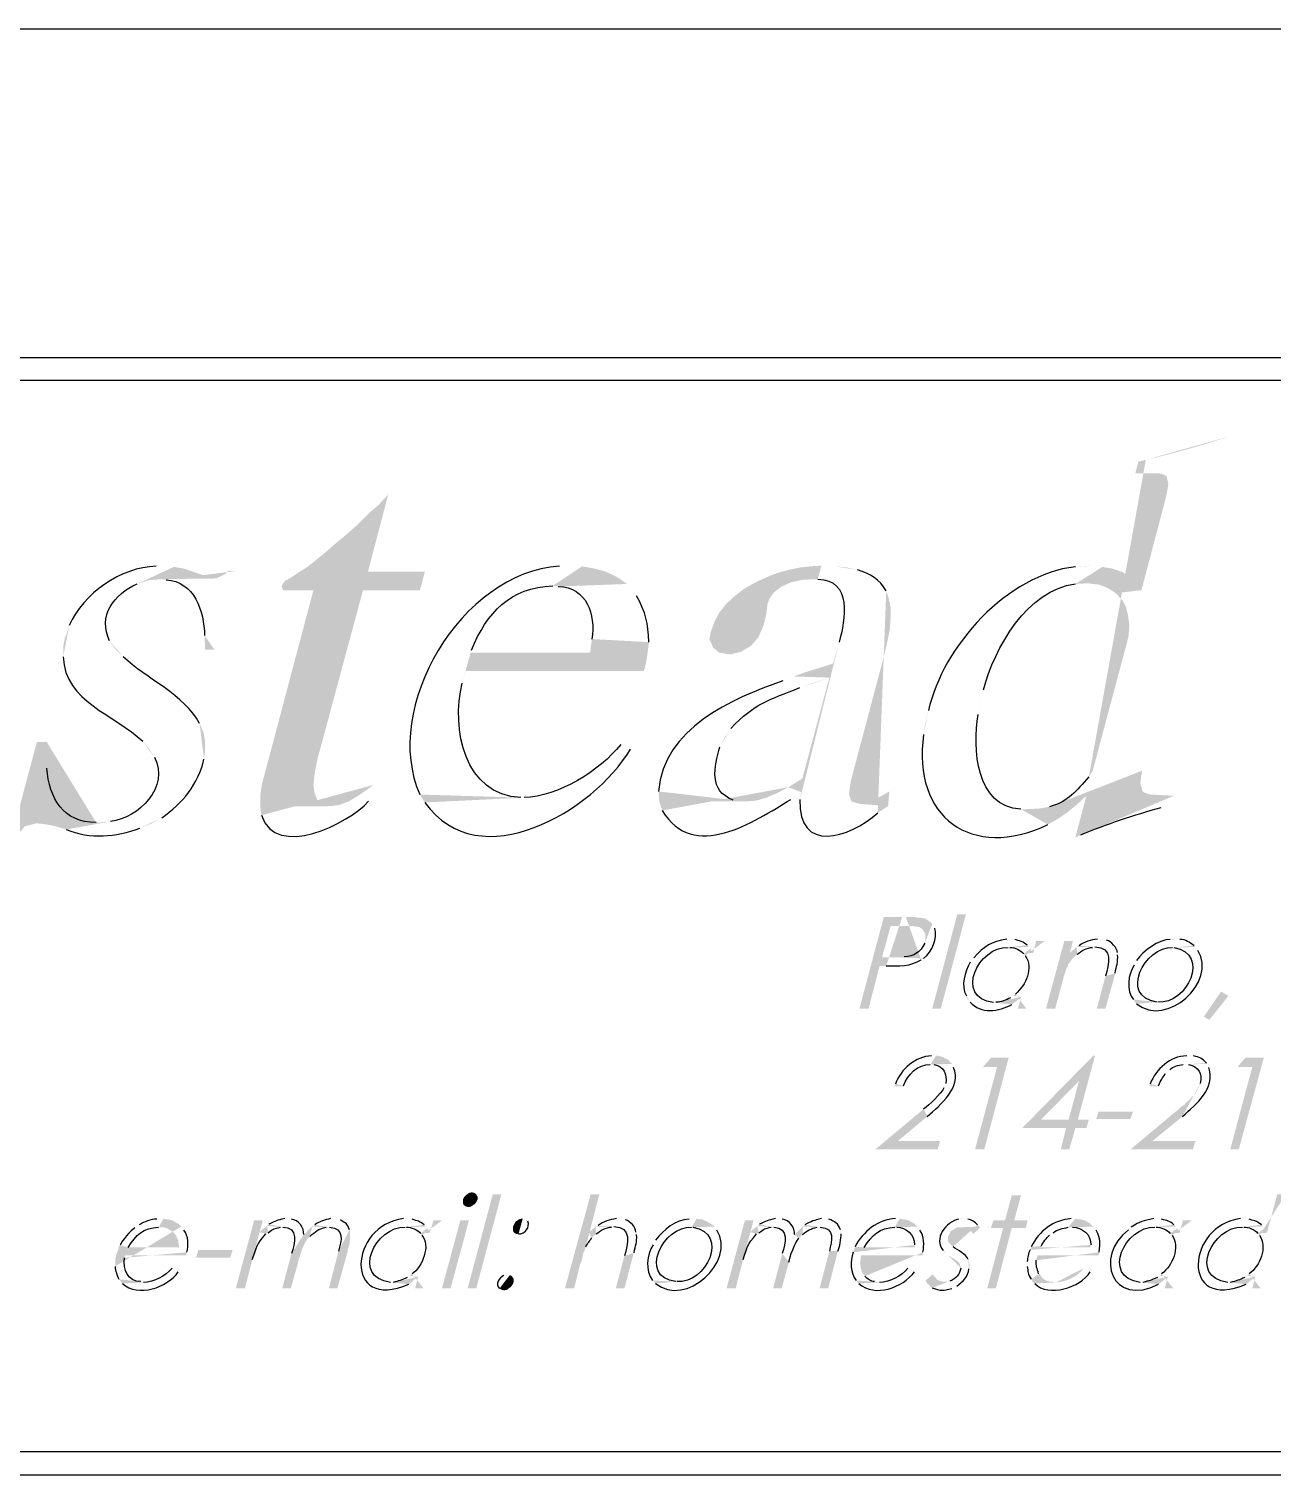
# Model space of a CAD drawing. Header units: inches. Extents: x -167 to 6071, y -6287 to -2731.
# Drawn here: x 1027.3 to 1135.6, y -6287.3 to -6161.3 of the extents above; entities that cross this region are included whole.
import ezdxf

# ---------------------------------------------------------------- set-up
doc = ezdxf.new("R2010")
doc.units = ezdxf.units.IN
doc.header["$LTSCALE"] = 96
doc.header["$MEASUREMENT"] = 0
doc.layers.add('PDF_Geometry', color=7, linetype='Continuous', true_color=0x4a4a4a)
doc.layers.add('PDF_Solid Fills', color=7, linetype='Continuous')

msp = doc.modelspace()

# ---------------------------------------------------------------- hatches: boundary and pattern name
at = {"layer": 'PDF_Solid Fills', "transparency": 33554559}
h = msp.add_hatch(color=256, dxfattribs=at)
h.paths.add_polyline_path([(1132.06, -6196.74), (1131.85, -6196.79)], flags=0)
h.paths.add_polyline_path([(1124.6, -6198.82, 0.022835), (1131.85, -6196.79)], flags=0)
h.paths.add_polyline_path([(1124.6, -6198.82), (1123.96, -6198.98), (1123.69, -6199.99), (1125.72, -6199.99), (1126.14, -6200.1), (1126.41, -6200.26), (1126.57, -6200.95), (1126.36, -6202.07), (1124.22, -6210.18), (1121.98, -6210.44), (1122.57, -6211.08), (1122.84, -6211.56), (1123.05, -6212.36), (1123.16, -6213.22), (1123.1, -6214.18), (1122.84, -6215.19), (1119.96, -6225.96), (1119.64, -6226.44)], flags=0)
h.paths.add_polyline_path([(1116.22, -6229.06), (1115.21, -6229.22), (1114.09, -6229.27), (1117.77, -6229.54), (1118.62, -6228.84), (1119.42, -6228.1), (1127.05, -6228.1), (1125.98, -6228.04), (1125.02, -6227.99), (1124.49, -6227.83), (1124.33, -6227.72), (1124.12, -6227.03), (1124.28, -6225.91)], flags=0)
for points in [[(1058.57, -6201.86), (1057.72, -6202.76), (1056.97, -6203.4), (1055.96, -6204.42), (1054.94, -6205.32), (1053.98, -6206.12), (1053.13, -6206.87), (1052.28, -6207.56), (1051.53, -6208.15), (1050.78, -6208.63), (1050.14, -6209.06), (1049.56, -6209.38), (1049.29, -6209.8), (1049.4, -6210.18), (1052.06, -6210.18), (1047.8, -6226.23), (1047.58, -6227.03), (1047.42, -6228.1), (1047.42, -6229.06), (1053.56, -6229), (1053.5, -6229), (1052.86, -6228.84), (1052.44, -6228.52), (1052.17, -6227.94), (1052.06, -6227.14), (1052.17, -6226.07), (1052.44, -6224.79), (1056.38, -6210.18), (1061.34, -6210.18), (1061.77, -6208.58), (1056.81, -6208.58)], [(1091.53, -6209.06), (1090.62, -6209.48), (1089.66, -6210.02), (1088.81, -6210.66), (1088.06, -6211.35), (1087.42, -6212.15), (1087, -6212.95), (1086.68, -6213.86), (1086.57, -6214.44), (1086.89, -6215.19), (1087.42, -6215.62), (1088.38, -6215.78), (1089.29, -6215.56), (1090.2, -6215.03), (1090.84, -6214.28), (1091.26, -6213.32), (1091.32, -6213.16), (1091.53, -6212.26), (1091.64, -6211.35), (1091.8, -6210.92), (1092.22, -6210.34), (1092.86, -6209.86), (1093.72, -6209.48), (1094.73, -6209.27), (1096.01, -6209.22)], [(1123.74, -6209.48), (1119.37, -6209.59), (1119.64, -6209.59), (1120.54, -6209.7), (1121.34, -6210.02), (1121.98, -6210.44), (1124.22, -6210.18), (1124.17, -6210.12)], [(1102.25, -6227.72), (1101.29, -6228.26), (1100.33, -6228.63), (1099.58, -6228.79), (1102.14, -6229)], [(1118.25, -6240.74), (1117.5, -6240.74), (1115.9, -6246.66), (1116.7, -6246.66), (1117.29, -6244.47), (1117.29, -6244.42), (1117.4, -6244.1), (1117.45, -6243.83), (1117.56, -6243.56), (1117.61, -6243.35), (1117.66, -6243.19), (1117.77, -6243.03), (1117.82, -6242.87), (1117.82, -6242.82), (1117.98, -6242.6), (1118.09, -6242.44), (1118.25, -6242.23), (1118.46, -6242.07), (1118.62, -6241.91), (1117.98, -6241.8)], [(1112.65, -6250.92), (1111.1, -6250.92), (1110.41, -6251.72), (1111.64, -6251.72), (1109.72, -6258.92), (1110.52, -6258.92)], [(1120.17, -6250.76), (1120.01, -6250.76), (1113.82, -6257.06), (1117.66, -6257.06), (1117.18, -6258.92), (1117.93, -6258.92), (1118.46, -6257.06), (1119.42, -6257.06), (1119.64, -6256.31), (1115.48, -6256.31), (1118.78, -6252.95)], [(1120.17, -6250.76), (1118.78, -6252.95), (1117.88, -6256.31), (1115.48, -6256.31), (1118.68, -6256.31)], [(1134.89, -6250.92), (1133.29, -6250.92), (1132.6, -6251.72), (1133.88, -6251.72), (1131.96, -6258.92), (1132.7, -6258.92)], [(1065.88, -6262.66), (1065.82, -6262.66), (1065.61, -6262.71), (1065.4, -6262.87), (1065.34, -6262.92), (1065.18, -6263.08), (1065.08, -6263.3), (1065.08, -6263.56), (1065.13, -6263.72), (1065.18, -6263.78), (1065.34, -6263.88), (1065.56, -6263.94), (1065.61, -6263.94), (1065.82, -6263.88), (1066.04, -6263.72), (1066.09, -6263.72), (1066.25, -6263.51), (1066.36, -6263.3), (1066.36, -6263.03), (1066.25, -6262.87), (1066.25, -6262.82), (1066.09, -6262.71)], [(1113.72, -6262.92), (1112.92, -6262.92), (1112.33, -6265.11), (1111.32, -6265.11), (1111.1, -6265.75), (1112.17, -6265.75), (1110.78, -6271.03), (1111.53, -6271.03), (1112.92, -6265.75), (1114.14, -6265.75), (1114.3, -6265.11), (1113.13, -6265.11)], [(1110.09, -6265.64), (1108.49, -6265.7), (1108.76, -6265.7), (1108.92, -6265.75), (1109.4, -6266.07), (1109.56, -6266.28), (1110.14, -6265.75)], [(1106.04, -6269.8), (1105.4, -6270.34), (1105.45, -6270.44), (1105.56, -6270.6), (1107.1, -6270.44), (1106.94, -6270.44), (1106.78, -6270.39), (1106.57, -6270.34), (1106.41, -6270.28), (1106.3, -6270.12), (1106.14, -6269.96)]]:
    msp.add_hatch(color=256, dxfattribs=at).paths.add_polyline_path(points)
h = msp.add_hatch(color=256, dxfattribs=at)
h.paths.add_polyline_path([(1038.94, -6208.04), (1038.36, -6208.1)], flags=0)
h.paths.add_polyline_path([(1030.78, -6213.27), (1030.46, -6214.23), (1030.41, -6214.23), (1030.25, -6215.14), (1030.25, -6215.99)], flags=0)
h.paths.add_polyline_path([(1037.18, -6223.35), (1037.77, -6224.04), (1038.2, -6224.74)], flags=0)
h.paths.add_polyline_path([(1034.36, -6230.34), (1033.29, -6230.44), (1027.9, -6230.5), (1028.49, -6230.55), (1029.4, -6230.71), (1030.52, -6231.03)], flags=0)
h.paths.add_polyline_path([(1036.92, -6230.92), (1037.88, -6230.55), (1038.84, -6230.02)], flags=0)
h.paths.add_polyline_path([(1042.52, -6224.9), (1042.62, -6224.1), (1042.62, -6223.35), (1042.46, -6222.55), (1042.14, -6221.8)], flags=0)
h.paths.add_polyline_path([(1035.48, -6215.99), (1034.78, -6215.3), (1034.3, -6214.6)], flags=0)
h.paths.add_polyline_path([(1036.7, -6209.64), (1037.66, -6209.32), (1038.73, -6209.22), (1043.58, -6209.16), (1043.53, -6209.16), (1042.84, -6209), (1041.72, -6208.63), (1040.81, -6208.31), (1039.9, -6208.15)], flags=0)
h = msp.add_hatch(color=256, dxfattribs=at)
h.paths.add_polyline_path([(1074.41, -6208.04), (1073.5, -6208.1)], flags=0)
h.paths.add_polyline_path([(1061.34, -6227.99), (1061.72, -6228.63), (1070.41, -6228.26), (1070.14, -6228.26)], flags=0)
h.paths.add_polyline_path([(1065.02, -6218.28), (1065.29, -6217.22), (1080.86, -6217.22), (1081.02, -6216.63), (1081.18, -6215.67), (1065.72, -6215.62), (1065.82, -6215.4)], flags=0)
h.paths.add_polyline_path([(1072.92, -6209.8), (1079.37, -6209.64), (1078.73, -6209.16), (1078.04, -6208.79), (1077.24, -6208.47), (1076.38, -6208.26), (1075.48, -6208.1)], flags=0)
h = msp.add_hatch(color=256, dxfattribs=at)
h.paths.add_polyline_path([(1096.33, -6208.04), (1095.42, -6208.1), (1094.46, -6208.2), (1093.45, -6208.42), (1092.49, -6208.68), (1091.53, -6209.06), (1096.01, -6209.22)], flags=0)
h.paths.add_polyline_path([(1097.88, -6214.71), (1097.34, -6216.58), (1097.02, -6216.68), (1096.01, -6217), (1094.94, -6217.32), (1093.93, -6217.7), (1097.02, -6217.8), (1094.68, -6226.55), (1094.57, -6226.66), (1093.45, -6227.35), (1094.57, -6227.78), (1094.46, -6228.42)], flags=0)
h.paths.add_polyline_path([(1101.24, -6229.59), (1102.14, -6229), (1099.58, -6228.79), (1098.94, -6228.58), (1098.73, -6227.94), (1098.89, -6226.82), (1101.82, -6215.78), (1102.09, -6214.6), (1102.3, -6213.54), (1102.36, -6212.58), (1102.36, -6211.67), (1102.2, -6210.92), (1101.98, -6210.23)], flags=0)
h.paths.add_polyline_path([(1099.48, -6208.42), (1098.52, -6208.2), (1097.5, -6208.1)], flags=0)
h = msp.add_hatch(color=256, dxfattribs=at)
h.paths.add_polyline_path([(1119.74, -6208.04), (1119.42, -6208.1), (1118.46, -6208.15)], flags=0)
h.paths.add_polyline_path([(1105.66, -6220.68), (1105.4, -6221.75), (1105.24, -6222.76)], flags=0)
h.paths.add_polyline_path([(1116.06, -6230.6), (1116.92, -6230.12), (1117.77, -6229.54), (1114.09, -6229.27), (1113.72, -6229.27)], flags=0)
h.paths.add_polyline_path([(1109.98, -6221), (1110.2, -6219.99), (1110.46, -6218.87)], flags=0)
h.paths.add_polyline_path([(1118.46, -6209.64), (1119.37, -6209.59), (1123.74, -6209.48), (1123.21, -6209), (1122.52, -6208.58), (1121.72, -6208.31), (1120.81, -6208.15)], flags=0)
h = msp.add_hatch(color=256, dxfattribs=at)
h.paths.add_polyline_path([(1045.24, -6208.52), (1044.6, -6208.52), (1044.44, -6208.74), (1043.58, -6209.16), (1038.73, -6209.22), (1039.21, -6209.27)], flags=0)
h.paths.add_polyline_path([(1042.57, -6214.12), (1042.62, -6215.35), (1043.42, -6215.35)], flags=0)
h = msp.add_hatch(color=256, dxfattribs=at)
h.paths.add_polyline_path([(1079.37, -6209.64), (1072.92, -6209.8), (1073.4, -6209.86)], flags=0)
h.paths.add_polyline_path([(1076.33, -6214.44), (1076.17, -6215.62), (1065.72, -6215.62), (1081.18, -6215.67), (1081.29, -6214.71)], flags=0)
h.paths.add_polyline_path([(1080.22, -6210.66), (1079.9, -6210.23)], flags=0)
h = msp.add_hatch(color=256, dxfattribs=at)
h.paths.add_polyline_path([(1093.93, -6217.7), (1092.97, -6218.07)], flags=0)
h.paths.add_polyline_path([(1082.14, -6227.72), (1082.2, -6228.58), (1089.88, -6228.58), (1089.5, -6228.58), (1088.65, -6228.47)], flags=0)
h.paths.add_polyline_path([(1087.48, -6223.83), (1087.9, -6223.03), (1088.44, -6222.23)], flags=0)
h.paths.add_polyline_path([(1094.46, -6218.66), (1095.69, -6218.28), (1097.02, -6217.8)], flags=0)
h = msp.add_hatch(color=256, dxfattribs=at)
h.paths.add_polyline_path([(1079.48, -6222.82), (1078.84, -6223.62)], flags=0)
h.paths.add_polyline_path([(1070.41, -6228.26), (1061.72, -6228.63), (1061.77, -6228.68)], flags=0)
h.paths.add_polyline_path([(1079.69, -6224.04), (1080.17, -6223.14)], flags=0)
h = msp.add_hatch(color=256, dxfattribs=at)
h.paths.add_polyline_path([(1028.81, -6223.4), (1027.96, -6223.4), (1025.88, -6231.19), (1026.57, -6231.19), (1026.89, -6230.76), (1027.9, -6230.5), (1033.29, -6230.44), (1033.13, -6230.44)], flags=0)
h.paths.add_polyline_path([(1028.81, -6225.7), (1028.81, -6224.63)], flags=0)
h = msp.add_hatch(color=256, dxfattribs=at)
h.paths.add_polyline_path([(1057.34, -6227.14), (1057.18, -6227.24), (1056.12, -6227.99), (1055.16, -6228.58), (1054.3, -6228.9), (1053.56, -6229), (1047.42, -6229.06), (1047.53, -6229.8)], flags=0)
h.paths.add_polyline_path([(1056.86, -6228.58), (1057.88, -6227.67)], flags=0)
h = msp.add_hatch(color=256, dxfattribs=at)
h.paths.add_polyline_path([(1093.45, -6227.35), (1092.44, -6227.88), (1091.53, -6228.26), (1090.62, -6228.52), (1089.88, -6228.58), (1082.2, -6228.58), (1082.46, -6229.38)], flags=0)
h.paths.add_polyline_path([(1093.66, -6228.42), (1094.57, -6227.78)], flags=0)
h = msp.add_hatch(color=256, dxfattribs=at)
h.paths.add_polyline_path([(1127.05, -6228.1), (1119.42, -6228.1), (1118.46, -6231.72), (1118.94, -6231.51)], flags=0)
h.paths.add_polyline_path([(1125.93, -6229.11), (1126.84, -6228.84)], flags=0)
h = msp.add_hatch(color=256, dxfattribs=at)
h.paths.add_polyline_path([(1103.37, -6238.66), (1101.77, -6238.66), (1099.64, -6246.66), (1100.44, -6246.66), (1101.4, -6242.92), (1101.98, -6242.92)], flags=0)
h.paths.add_polyline_path([(1105.02, -6242.39), (1105.24, -6242.28), (1103, -6242.18), (1101.61, -6242.18), (1102.36, -6239.46), (1103.74, -6239.46), (1105.98, -6239.3), (1105.88, -6239.14), (1105.72, -6239.03), (1105.4, -6238.82), (1105.18, -6238.76), (1105.02, -6238.76), (1104.86, -6238.71), (1104.65, -6238.71), (1104.44, -6238.66), (1103.69, -6238.66)], flags=0)
h = msp.add_hatch(color=256, dxfattribs=at)
h.paths.add_polyline_path([(1105.98, -6239.3), (1103.74, -6239.46), (1104.38, -6239.46), (1104.6, -6239.51), (1104.76, -6239.51), (1104.92, -6239.56), (1104.97, -6239.62), (1105.13, -6239.72), (1105.34, -6240.04), (1105.4, -6240.15), (1105.4, -6240.58), (1105.34, -6240.79), (1105.34, -6240.95)], flags=0)
h.paths.add_polyline_path([(1103.53, -6242.12), (1103.26, -6242.18), (1103, -6242.18), (1105.24, -6242.28)], flags=0)
h.paths.add_polyline_path([(1106.2, -6239.62), (1106.09, -6239.46)], flags=0)
h = msp.add_hatch(color=256, dxfattribs=at)
h.paths.add_polyline_path([(1112.76, -6240.58), (1112.49, -6240.58)], flags=0)
h.paths.add_polyline_path([(1109.61, -6242.23), (1109.45, -6242.44), (1109.29, -6242.6)], flags=0)
h.paths.add_polyline_path([(1108.97, -6245.54), (1109.02, -6245.75), (1109.13, -6245.91), (1109.18, -6245.91), (1109.29, -6246.07)], flags=0)
h.paths.add_polyline_path([(1112.92, -6246.28), (1113.13, -6246.12), (1111.32, -6246.12)], flags=0)
h.paths.add_polyline_path([(1112.6, -6241.32), (1114.41, -6241.27), (1114.25, -6241.11)], flags=0)
h.paths.add_polyline_path([(1113.18, -6240.63), (1112.97, -6240.58)], flags=0)
h = msp.add_hatch(color=256, dxfattribs=at)
h.paths.add_polyline_path([(1115.8, -6240.74), (1115.05, -6240.74), (1114.78, -6241.8), (1113.98, -6241.86), (1114.09, -6242.02)], flags=0)
h.paths.add_polyline_path([(1113.24, -6245.38), (1113.02, -6245.54), (1113.72, -6245.64), (1113.45, -6246.66), (1114.2, -6246.66)], flags=0)
h = msp.add_hatch(color=256, dxfattribs=at)
h.paths.add_polyline_path([(1120.54, -6240.58), (1120.38, -6240.58)], flags=0)
h.paths.add_polyline_path([(1118.78, -6241.16), (1118.57, -6241.27), (1120.17, -6241.27)], flags=0)
h.paths.add_polyline_path([(1121.08, -6243.83), (1120.33, -6246.66), (1121.08, -6246.66), (1121.93, -6243.62), (1121.93, -6243.56)], flags=0)
h.paths.add_polyline_path([(1122.14, -6241.96), (1122.14, -6241.75)], flags=0)
h.paths.add_polyline_path([(1121.18, -6240.68), (1120.76, -6240.58)], flags=0)
h = msp.add_hatch(color=256, dxfattribs=at)
h.paths.add_polyline_path([(1127.16, -6240.58), (1126.94, -6240.58), (1126.73, -6240.63)], flags=0)
h.paths.add_polyline_path([(1123.8, -6242.44), (1123.58, -6242.87)], flags=0)
h.paths.add_polyline_path([(1123.53, -6245.86), (1123.58, -6245.96), (1123.69, -6246.12), (1125.66, -6246.07), (1125.56, -6246.07)], flags=0)
h.paths.add_polyline_path([(1126.94, -6241.32), (1128.92, -6241.27), (1128.81, -6241.16)], flags=0)
h.paths.add_polyline_path([(1127.58, -6240.63), (1127.37, -6240.58)], flags=0)
h = msp.add_hatch(color=256, dxfattribs=at)
h.paths.add_polyline_path([(1114.41, -6241.27), (1112.6, -6241.32), (1112.76, -6241.32)], flags=0)
h.paths.add_polyline_path([(1113.98, -6241.86), (1114.78, -6241.8), (1114.73, -6241.75), (1114.62, -6241.59), (1114.52, -6241.43)], flags=0)
h = msp.add_hatch(color=256, dxfattribs=at)
h.paths.add_polyline_path([(1118.57, -6241.27), (1118.41, -6241.43), (1118.2, -6241.59), (1117.98, -6241.8), (1118.62, -6241.91)], flags=0)
h.paths.add_polyline_path([(1119.96, -6241.32), (1120.17, -6241.27)], flags=0)
h = msp.add_hatch(color=256, dxfattribs=at)
h.paths.add_polyline_path([(1128.92, -6241.27), (1126.94, -6241.32), (1127.05, -6241.32)], flags=0)
h.paths.add_polyline_path([(1125.66, -6246.07), (1123.69, -6246.12), (1123.8, -6246.23)], flags=0)
h.paths.add_polyline_path([(1129.13, -6241.59), (1129.08, -6241.43)], flags=0)
h = msp.add_hatch(color=256, dxfattribs=at)
h.paths.add_polyline_path([(1113.02, -6245.54), (1112.81, -6245.7)], flags=0)
h.paths.add_polyline_path([(1111.53, -6246.07), (1111.32, -6246.12), (1113.13, -6246.12), (1113.56, -6245.8), (1113.72, -6245.64)], flags=0)
h = msp.add_hatch(color=256, dxfattribs=at)
h.paths.add_polyline_path([(1106.09, -6250.76), (1105.93, -6250.76)], flags=0)
h.paths.add_polyline_path([(1102.78, -6253.22), (1102.68, -6253.43), (1103.48, -6253.43), (1103.48, -6253.38)], flags=0)
h.paths.add_polyline_path([(1105.82, -6251.51), (1107.69, -6251.46), (1107.69, -6251.4), (1107.53, -6251.3), (1107.42, -6251.14), (1107.26, -6251.03), (1107.1, -6250.98), (1106.94, -6250.87), (1106.52, -6250.76), (1106.3, -6250.76)], flags=0)
h = msp.add_hatch(color=256, dxfattribs=at)
h.paths.add_polyline_path([(1128.33, -6250.76), (1128.17, -6250.76)], flags=0)
h.paths.add_polyline_path([(1124.97, -6253.22), (1124.92, -6253.43), (1125.66, -6253.43), (1125.72, -6253.38)], flags=0)
h.paths.add_polyline_path([(1126.3, -6252.31), (1126.46, -6252.15), (1126.68, -6251.99)], flags=0)
h.paths.add_polyline_path([(1127.85, -6251.51), (1128.06, -6251.51), (1129.93, -6251.46), (1129.88, -6251.4)], flags=0)
h.paths.add_polyline_path([(1128.76, -6250.76), (1128.54, -6250.76)], flags=0)
h = msp.add_hatch(color=256, dxfattribs=at)
h.paths.add_polyline_path([(1107.69, -6251.46), (1105.82, -6251.51), (1106.14, -6251.51)], flags=0)
h.paths.add_polyline_path([(1107.16, -6253.16), (1107.1, -6253.32), (1107, -6253.54)], flags=0)
h.paths.add_polyline_path([(1105.24, -6255.4), (1104.97, -6255.62), (1101.02, -6258.92), (1106.46, -6258.92), (1106.68, -6258.18), (1103, -6258.18), (1105.56, -6256.04)], flags=0)
h.paths.add_polyline_path([(1107.85, -6251.78), (1107.8, -6251.62)], flags=0)
h = msp.add_hatch(color=256, dxfattribs=at)
h.paths.add_polyline_path([(1129.93, -6251.46), (1128.06, -6251.51), (1128.33, -6251.51)], flags=0)
h.paths.add_polyline_path([(1129.34, -6253.16), (1129.29, -6253.32), (1129.18, -6253.54), (1129.08, -6253.75), (1128.97, -6253.96), (1128.81, -6254.18), (1128.76, -6254.23), (1128.6, -6254.34), (1128.49, -6254.5), (1128.33, -6254.66), (1128.12, -6254.82), (1127.96, -6255.03), (1127.69, -6255.19), (1127.48, -6255.4), (1127.21, -6255.62), (1123.26, -6258.92), (1128.7, -6258.92), (1128.92, -6258.18), (1125.18, -6258.18), (1127.8, -6256.04)], flags=0)
h.paths.add_polyline_path([(1130.09, -6251.78), (1129.98, -6251.62)], flags=0)
h = msp.add_hatch(color=256, dxfattribs=at)
h.paths.add_polyline_path([(1076.97, -6262.82), (1076.22, -6262.82), (1073.98, -6271.03), (1074.78, -6271.03), (1075.32, -6268.84), (1075.37, -6268.79), (1075.48, -6268.47), (1075.53, -6268.2), (1075.58, -6267.94), (1075.69, -6267.72), (1075.74, -6267.56), (1075.8, -6267.4)], flags=0)
h.paths.add_polyline_path([(1076.33, -6266.6), (1076.49, -6266.44), (1076.7, -6266.28), (1076.06, -6266.18)], flags=0)
h = msp.add_hatch(color=256, dxfattribs=at)
h.paths.add_polyline_path([(1136.81, -6262.82), (1136.06, -6262.82), (1135.16, -6266.18), (1134.36, -6266.23), (1134.52, -6266.39)], flags=0)
h.paths.add_polyline_path([(1133.61, -6269.75), (1133.4, -6269.91), (1134.14, -6270.02), (1133.88, -6271.03), (1134.62, -6271.03)], flags=0)
h = msp.add_hatch(color=256, dxfattribs=at)
h.paths.add_polyline_path([(1040.54, -6265.64), (1038.57, -6265.7), (1038.94, -6265.7), (1039.16, -6265.75), (1039.32, -6265.8), (1039.53, -6265.91), (1039.58, -6265.96), (1039.9, -6266.18), (1040.12, -6266.5), (1040.17, -6266.66), (1040.28, -6266.82), (1040.28, -6267.03), (1040.33, -6267.24), (1040.33, -6267.46), (1035.9, -6267.46), (1035.05, -6267.67), (1034.94, -6267.88), (1034.89, -6268.1), (1034.84, -6268.26), (1034.78, -6268.47), (1034.78, -6269.11)], flags=0)
h.paths.add_polyline_path([(1035.1, -6270.23), (1035.21, -6270.34), (1035.32, -6270.5), (1037.24, -6270.5), (1037.02, -6270.44)], flags=0)
h.paths.add_polyline_path([(1035.58, -6268.36), (1035.64, -6268.15), (1040.97, -6268.15), (1041.02, -6267.88)], flags=0)
h.paths.add_polyline_path([(1040.76, -6265.96), (1040.65, -6265.8)], flags=0)
h = msp.add_hatch(color=256, dxfattribs=at)
h.paths.add_polyline_path([(1038.78, -6264.95), (1038.62, -6264.95), (1038.41, -6265)], flags=0)
h.paths.add_polyline_path([(1036.86, -6265.48), (1036.7, -6265.59), (1036.49, -6265.75)], flags=0)
h.paths.add_polyline_path([(1035.21, -6267.24), (1035.1, -6267.4), (1035.05, -6267.67), (1035.9, -6267.46)], flags=0)
h.paths.add_polyline_path([(1038.57, -6265.7), (1040.54, -6265.64), (1040.28, -6265.38), (1040.12, -6265.32), (1039.8, -6265.11), (1039.58, -6265.06), (1039.42, -6265), (1039.21, -6265), (1039, -6264.95)], flags=0)
h = msp.add_hatch(color=256, dxfattribs=at)
h.paths.add_polyline_path([(1047.64, -6265.11), (1046.89, -6265.11), (1045.29, -6271.03), (1046.09, -6271.03), (1046.73, -6268.52)], flags=0)
h.paths.add_polyline_path([(1047.9, -6266.28), (1048.12, -6266.18), (1047.37, -6266.12)], flags=0)
h = msp.add_hatch(color=256, dxfattribs=at)
h.paths.add_polyline_path([(1048.01, -6265.59), (1047.58, -6265.91), (1047.37, -6266.12), (1048.12, -6266.18)], flags=0)
h.paths.add_polyline_path([(1049.18, -6265.7), (1049.4, -6265.7)], flags=0)
h = msp.add_hatch(color=256, dxfattribs=at)
h.paths.add_polyline_path([(1049.72, -6264.95), (1049.56, -6264.95)], flags=0)
h.paths.add_polyline_path([(1048.17, -6265.43), (1048.01, -6265.59), (1049.4, -6265.7)], flags=0)
h.paths.add_polyline_path([(1050.14, -6267.99), (1049.34, -6271.03), (1050.09, -6271.03), (1050.73, -6268.74), (1050.73, -6268.63), (1050.84, -6268.31), (1050.94, -6268.04), (1051, -6267.83), (1051.1, -6267.56), (1051.16, -6267.4), (1051.26, -6267.19), (1051.32, -6267.03), (1051.42, -6266.87), (1051.58, -6266.66), (1051.74, -6266.5), (1051.21, -6266.39), (1051.21, -6266.34)], flags=0)
h.paths.add_polyline_path([(1050.14, -6265), (1049.93, -6264.95)], flags=0)
h = msp.add_hatch(color=256, dxfattribs=at)
h.paths.add_polyline_path([(1051.96, -6265.64), (1051.74, -6265.8), (1051.58, -6265.96), (1051.42, -6266.18), (1051.21, -6266.39), (1051.74, -6266.5)], flags=0)
h.paths.add_polyline_path([(1053.18, -6265.7), (1053.45, -6265.7)], flags=0)
h = msp.add_hatch(color=256, dxfattribs=at)
h.paths.add_polyline_path([(1053.77, -6264.95), (1053.56, -6264.95)], flags=0)
h.paths.add_polyline_path([(1052.17, -6265.48), (1051.96, -6265.64), (1053.45, -6265.7)], flags=0)
h.paths.add_polyline_path([(1054.25, -6267.78), (1053.4, -6271.03), (1054.14, -6271.03), (1055.05, -6267.78), (1055.05, -6267.62), (1055.16, -6267.35), (1055.21, -6267.08), (1055.21, -6266.87), (1055.26, -6266.66), (1055.26, -6266.12), (1055.21, -6265.91)], flags=0)
h.paths.add_polyline_path([(1054.41, -6265.06), (1053.98, -6264.95)], flags=0)
h = msp.add_hatch(color=256, dxfattribs=at)
h.paths.add_polyline_path([(1060.17, -6264.95), (1059.9, -6264.95)], flags=0)
h.paths.add_polyline_path([(1060.38, -6270.66), (1060.6, -6270.5), (1058.78, -6270.5)], flags=0)
h.paths.add_polyline_path([(1060.06, -6265.7), (1061.82, -6265.64), (1061.72, -6265.48)], flags=0)
h.paths.add_polyline_path([(1060.65, -6265), (1060.38, -6264.95)], flags=0)
h = msp.add_hatch(color=256, dxfattribs=at)
h.paths.add_polyline_path([(1061.82, -6265.64), (1060.06, -6265.7), (1060.17, -6265.7)], flags=0)
h.paths.add_polyline_path([(1061.4, -6266.23), (1062.2, -6266.18), (1062.14, -6266.12), (1062.09, -6265.96), (1061.98, -6265.8)], flags=0)
h = msp.add_hatch(color=256, dxfattribs=at)
h.paths.add_polyline_path([(1063.26, -6265.11), (1062.52, -6265.11), (1062.2, -6266.18), (1061.4, -6266.23), (1061.5, -6266.39)], flags=0)
h.paths.add_polyline_path([(1060.65, -6269.75), (1060.44, -6269.91), (1061.18, -6270.02), (1060.92, -6271.03), (1061.66, -6271.03)], flags=0)
h = msp.add_hatch(color=256, dxfattribs=at)
h.paths.add_polyline_path([(1070.3, -6264.95), (1070.2, -6264.95), (1069.98, -6265), (1069.77, -6265.16), (1069.66, -6265.22), (1069.45, -6265.64), (1069.45, -6265.96), (1069.5, -6266.12), (1069.56, -6266.18), (1069.72, -6266.28), (1069.93, -6266.28)], flags=0)
h.paths.add_polyline_path([(1070.73, -6265.16), (1070.68, -6265.11), (1070.52, -6265)], flags=0)
h = msp.add_hatch(color=256, dxfattribs=at)
h.paths.add_polyline_path([(1076.65, -6265.64), (1076.49, -6265.8), (1076.28, -6265.96), (1076.06, -6266.18), (1076.7, -6266.28)], flags=0)
h.paths.add_polyline_path([(1078.04, -6265.7), (1078.25, -6265.64)], flags=0)
h = msp.add_hatch(color=256, dxfattribs=at)
h.paths.add_polyline_path([(1078.62, -6264.95), (1078.46, -6264.95)], flags=0)
h.paths.add_polyline_path([(1076.86, -6265.54), (1076.65, -6265.64), (1078.25, -6265.64)], flags=0)
h.paths.add_polyline_path([(1079.16, -6268.2), (1078.41, -6271.03), (1079.16, -6271.03), (1079.96, -6267.99), (1080.01, -6267.94)], flags=0)
h.paths.add_polyline_path([(1080.22, -6266.34), (1080.22, -6266.18), (1080.17, -6266.12)], flags=0)
h.paths.add_polyline_path([(1079.26, -6265.06), (1078.84, -6264.95)], flags=0)
h = msp.add_hatch(color=256, dxfattribs=at)
h.paths.add_polyline_path([(1085.24, -6264.95), (1085.02, -6264.95), (1084.81, -6265)], flags=0)
h.paths.add_polyline_path([(1081.88, -6266.82), (1081.66, -6267.24)], flags=0)
h.paths.add_polyline_path([(1081.61, -6270.34), (1081.77, -6270.5), (1083.74, -6270.44), (1083.64, -6270.44)], flags=0)
h.paths.add_polyline_path([(1085.02, -6265.7), (1087, -6265.64), (1086.89, -6265.54), (1086.41, -6265.22), (1086.25, -6265.16), (1086.04, -6265.06), (1085.88, -6265), (1085.66, -6265), (1085.45, -6264.95)], flags=0)
h = msp.add_hatch(color=256, dxfattribs=at)
h.paths.add_polyline_path([(1087, -6265.64), (1085.02, -6265.7), (1085.13, -6265.7)], flags=0)
h.paths.add_polyline_path([(1083.74, -6270.44), (1081.77, -6270.5), (1081.88, -6270.6)], flags=0)
h.paths.add_polyline_path([(1087.21, -6265.96), (1087.1, -6265.8)], flags=0)
h = msp.add_hatch(color=256, dxfattribs=at)
h.paths.add_polyline_path([(1090.41, -6265.11), (1089.66, -6265.11), (1088.06, -6271.03), (1088.86, -6271.03), (1089.5, -6268.52)], flags=0)
h.paths.add_polyline_path([(1090.68, -6266.28), (1090.89, -6266.18), (1090.14, -6266.12)], flags=0)
h = msp.add_hatch(color=256, dxfattribs=at)
h.paths.add_polyline_path([(1090.73, -6265.59), (1090.57, -6265.75), (1090.36, -6265.91), (1090.14, -6266.12), (1090.89, -6266.18)], flags=0)
h.paths.add_polyline_path([(1091.96, -6265.7), (1092.17, -6265.7)], flags=0)
h = msp.add_hatch(color=256, dxfattribs=at)
h.paths.add_polyline_path([(1092.49, -6264.95), (1092.33, -6264.95)], flags=0)
h.paths.add_polyline_path([(1090.94, -6265.43), (1090.73, -6265.59), (1092.17, -6265.7)], flags=0)
h.paths.add_polyline_path([(1092.92, -6267.99), (1092.12, -6271.03), (1092.86, -6271.03), (1093.5, -6268.74)], flags=0)
h.paths.add_polyline_path([(1094.36, -6266.66), (1094.52, -6266.5), (1093.98, -6266.39), (1093.98, -6266.34)], flags=0)
h.paths.add_polyline_path([(1092.92, -6265), (1092.7, -6264.95)], flags=0)
h = msp.add_hatch(color=256, dxfattribs=at)
h.paths.add_polyline_path([(1094.73, -6265.64), (1094.52, -6265.8), (1094.14, -6266.18), (1093.98, -6266.39), (1094.52, -6266.5), (1094.68, -6266.34)], flags=0)
h.paths.add_polyline_path([(1095.96, -6265.7), (1096.22, -6265.7)], flags=0)
h = msp.add_hatch(color=256, dxfattribs=at)
h.paths.add_polyline_path([(1096.54, -6264.95), (1096.33, -6264.95)], flags=0)
h.paths.add_polyline_path([(1094.89, -6265.48), (1094.73, -6265.64), (1096.22, -6265.7)], flags=0)
h.paths.add_polyline_path([(1097.02, -6267.78), (1096.17, -6271.03), (1096.92, -6271.03), (1097.77, -6267.78)], flags=0)
h.paths.add_polyline_path([(1098.04, -6266.28), (1098.04, -6266.12), (1097.98, -6266.12), (1097.98, -6265.91)], flags=0)
h.paths.add_polyline_path([(1096.97, -6265), (1096.76, -6264.95)], flags=0)
h = msp.add_hatch(color=256, dxfattribs=at)
h.paths.add_polyline_path([(1104.7, -6265.64), (1102.73, -6265.7), (1102.89, -6265.7)], flags=0)
h.paths.add_polyline_path([(1104.44, -6267.24), (1104.49, -6267.46), (1100.06, -6267.46), (1099.16, -6267.67), (1099.1, -6267.88)], flags=0)
h.paths.add_polyline_path([(1099.37, -6270.34), (1099.48, -6270.5), (1101.4, -6270.5), (1101.13, -6270.44), (1100.97, -6270.44)], flags=0)
h.paths.add_polyline_path([(1100.12, -6269.96), (1100.01, -6269.8), (1099.96, -6269.75), (1099.85, -6269.59), (1099.8, -6269.38), (1099.74, -6269.22), (1099.74, -6269), (1099.69, -6268.79), (1099.74, -6268.58), (1099.74, -6268.36), (1099.8, -6268.15), (1105.13, -6268.15), (1105.18, -6267.88)], flags=0)
h.paths.add_polyline_path([(1104.92, -6265.96), (1104.81, -6265.8)], flags=0)
h = msp.add_hatch(color=256, dxfattribs=at)
h.paths.add_polyline_path([(1102.89, -6264.95), (1102.78, -6264.95)], flags=0)
h.paths.add_polyline_path([(1099.26, -6267.4), (1099.16, -6267.67), (1100.06, -6267.46)], flags=0)
h.paths.add_polyline_path([(1102.73, -6265.7), (1104.7, -6265.64), (1104.44, -6265.38), (1104.28, -6265.32), (1103.96, -6265.11), (1103.74, -6265.06), (1103.58, -6265), (1103.37, -6265), (1103.16, -6264.95)], flags=0)
h = msp.add_hatch(color=256, dxfattribs=at)
h.paths.add_polyline_path([(1108.7, -6264.95), (1108.49, -6264.95), (1108.28, -6265)], flags=0)
h.paths.add_polyline_path([(1106.94, -6267.72), (1107.05, -6267.88), (1107.21, -6267.99), (1107.37, -6268.15), (1107.58, -6268.26), (1107.64, -6268.31), (1107.85, -6268.42), (1108.06, -6268.58), (1108.22, -6268.68), (1108.33, -6268.79), (1108.38, -6268.9), (1108.44, -6269.06), (1108.49, -6269.27)], flags=0)
h.paths.add_polyline_path([(1107.53, -6270.39), (1107.32, -6270.44), (1107.1, -6270.44), (1105.56, -6270.6), (1105.82, -6270.87), (1105.98, -6270.98)], flags=0)
h.paths.add_polyline_path([(1107.69, -6271.03), (1108.12, -6270.82)], flags=0)
h.paths.add_polyline_path([(1109.18, -6269.32), (1109.24, -6269.11), (1109.24, -6268.9), (1109.18, -6268.68), (1109.13, -6268.52)], flags=0)
h.paths.add_polyline_path([(1107.8, -6267.4), (1107.64, -6267.24), (1107.53, -6267.14), (1107.42, -6267.03), (1107.37, -6266.87), (1107.37, -6266.5), (1107.58, -6266.07), (1107.8, -6265.91), (1107.85, -6265.91), (1108.06, -6265.75), (1108.28, -6265.7), (1108.49, -6265.7), (1110.09, -6265.64), (1109.93, -6265.48)], flags=0)
h.paths.add_polyline_path([(1109.08, -6265), (1108.92, -6264.95)], flags=0)
h = msp.add_hatch(color=256, dxfattribs=at)
h.paths.add_polyline_path([(1120.06, -6265.64), (1118.04, -6265.7), (1118.2, -6265.7)], flags=0)
h.paths.add_polyline_path([(1119.8, -6267.24), (1119.8, -6267.46), (1115.37, -6267.46), (1114.52, -6267.67)], flags=0)
h.paths.add_polyline_path([(1114.25, -6268.68), (1114.25, -6269.11)], flags=0)
h.paths.add_polyline_path([(1114.62, -6270.23), (1114.68, -6270.34), (1114.78, -6270.5), (1116.76, -6270.5), (1116.7, -6270.5), (1116.49, -6270.44), (1116.28, -6270.44), (1116.12, -6270.39), (1115.9, -6270.34), (1115.58, -6270.12), (1115.37, -6269.8), (1115.26, -6269.75)], flags=0)
h.paths.add_polyline_path([(1115.05, -6268.58), (1115.1, -6268.36), (1115.16, -6268.15), (1120.49, -6268.15), (1120.54, -6267.88)], flags=0)
h.paths.add_polyline_path([(1120.28, -6265.96), (1120.17, -6265.8)], flags=0)
h = msp.add_hatch(color=256, dxfattribs=at)
h.paths.add_polyline_path([(1118.25, -6264.95), (1118.09, -6264.95)], flags=0)
h.paths.add_polyline_path([(1114.62, -6267.4), (1114.52, -6267.67), (1115.37, -6267.46), (1115.48, -6267.35)], flags=0)
h.paths.add_polyline_path([(1116.22, -6266.39), (1116.44, -6266.23), (1116.54, -6266.18)], flags=0)
h.paths.add_polyline_path([(1117.82, -6265.7), (1118.04, -6265.7), (1120.06, -6265.64), (1119.9, -6265.54), (1119.74, -6265.38), (1119.64, -6265.32), (1119.48, -6265.22), (1119.26, -6265.11), (1119.1, -6265.06), (1118.89, -6265), (1118.68, -6265), (1118.46, -6264.95)], flags=0)
h = msp.add_hatch(color=256, dxfattribs=at)
h.paths.add_polyline_path([(1125.5, -6264.95), (1125.29, -6264.95)], flags=0)
h.paths.add_polyline_path([(1123.32, -6265.7), (1123.1, -6265.86), (1123.1, -6265.91)], flags=0)
h.paths.add_polyline_path([(1125.72, -6270.66), (1125.93, -6270.5), (1124.12, -6270.5)], flags=0)
h.paths.add_polyline_path([(1125.4, -6265.7), (1127.21, -6265.64), (1127.05, -6265.48)], flags=0)
h.paths.add_polyline_path([(1125.98, -6265), (1125.77, -6264.95)], flags=0)
h = msp.add_hatch(color=256, dxfattribs=at)
h.paths.add_polyline_path([(1127.21, -6265.64), (1125.4, -6265.7), (1125.5, -6265.7)], flags=0)
h.paths.add_polyline_path([(1126.73, -6266.23), (1127.53, -6266.18), (1127.53, -6266.12), (1127.42, -6265.96), (1127.32, -6265.8)], flags=0)
h = msp.add_hatch(color=256, dxfattribs=at)
h.paths.add_polyline_path([(1128.6, -6265.11), (1127.85, -6265.11), (1127.53, -6266.18), (1126.73, -6266.23), (1126.89, -6266.39)], flags=0)
h.paths.add_polyline_path([(1125.98, -6269.75), (1125.82, -6269.91), (1126.52, -6270.02), (1126.25, -6271.03), (1127, -6271.03)], flags=0)
h = msp.add_hatch(color=256, dxfattribs=at)
h.paths.add_polyline_path([(1133.13, -6264.95), (1132.86, -6264.95)], flags=0)
h.paths.add_polyline_path([(1133.34, -6270.66), (1133.56, -6270.5), (1131.74, -6270.5)], flags=0)
h.paths.add_polyline_path([(1133.02, -6265.7), (1134.78, -6265.64), (1134.68, -6265.48)], flags=0)
h.paths.add_polyline_path([(1133.61, -6265), (1133.4, -6264.95)], flags=0)
h = msp.add_hatch(color=256, dxfattribs=at)
h.paths.add_polyline_path([(1134.78, -6265.64), (1133.02, -6265.7), (1133.13, -6265.7)], flags=0)
h.paths.add_polyline_path([(1134.36, -6266.23), (1135.16, -6266.18), (1135.16, -6266.12), (1134.94, -6265.8)], flags=0)
h = msp.add_hatch(color=256, dxfattribs=at)
h.paths.add_polyline_path([(1039.9, -6269.06), (1039.74, -6269.27)], flags=0)
h.paths.add_polyline_path([(1037.24, -6270.5), (1035.32, -6270.5), (1035.42, -6270.6)], flags=0)
h.paths.add_polyline_path([(1040.28, -6269.59), (1040.44, -6269.43)], flags=0)
h = msp.add_hatch(color=256, dxfattribs=at)
h.paths.add_polyline_path([(1104.06, -6269.06), (1103.85, -6269.27)], flags=0)
h.paths.add_polyline_path([(1101.4, -6270.5), (1099.48, -6270.5), (1099.58, -6270.6)], flags=0)
h.paths.add_polyline_path([(1104.44, -6269.59), (1104.6, -6269.43)], flags=0)
h = msp.add_hatch(color=256, dxfattribs=at)
h.paths.add_polyline_path([(1119.37, -6269.06), (1119.21, -6269.27)], flags=0)
h.paths.add_polyline_path([(1116.76, -6270.5, 0.211739), (1119.21, -6269.27)], flags=0)
h.paths.add_polyline_path([(1116.76, -6270.5), (1114.78, -6270.5), (1114.94, -6270.6)], flags=0)
h.paths.add_polyline_path([(1119.74, -6269.59), (1119.9, -6269.43)], flags=0)
h = msp.add_hatch(color=256, dxfattribs=at)
h.paths.add_polyline_path([(1060.44, -6269.91), (1060.22, -6270.07)], flags=0)
h.paths.add_polyline_path([(1059, -6270.5), (1058.78, -6270.5), (1060.6, -6270.5), (1060.76, -6270.34), (1061.18, -6270.02)], flags=0)
h = msp.add_hatch(color=256, dxfattribs=at)
h.paths.add_polyline_path([(1068.97, -6269.86), (1068.92, -6269.86), (1068.65, -6269.91)], flags=0)
h.paths.add_polyline_path([(1068.28, -6271.03), (1068.44, -6271.14), (1068.65, -6271.19), (1068.7, -6271.19), (1068.97, -6271.14), (1069.13, -6270.98), (1069.24, -6270.92), (1069.4, -6270.71), (1069.5, -6270.5), (1069.5, -6270.18), (1069.4, -6270.02), (1069.34, -6269.96), (1069.18, -6269.86)], flags=0)
h = msp.add_hatch(color=256, dxfattribs=at)
h.paths.add_polyline_path([(1125.82, -6269.91), (1125.61, -6270.07)], flags=0)
h.paths.add_polyline_path([(1124.33, -6270.5), (1124.12, -6270.5), (1125.93, -6270.5), (1126.14, -6270.34), (1126.3, -6270.18), (1126.52, -6270.02)], flags=0)
h = msp.add_hatch(color=256, dxfattribs=at)
h.paths.add_polyline_path([(1133.4, -6269.91), (1133.24, -6270.07)], flags=0)
h.paths.add_polyline_path([(1131.96, -6270.5), (1131.74, -6270.5), (1133.56, -6270.5), (1133.72, -6270.34), (1134.14, -6270.02)], flags=0)

# ---------------------------------------------------------------- linework, layer by layer
at = {"layer": 'PDF_Geometry'}
msp.add_lwpolyline([(-112.1, -6161.27), (1695.9, -6161.27)], dxfattribs=at)
at = {"layer": 'PDF_Geometry', "color": 7}
for points in [[(774.04, -6189.91), (1748.7, -6189.91), (1748.7, -6287.3), (774.04, -6287.3)], [(776.06, -6285.27), (776.06, -6191.88), (1746.73, -6191.88), (1746.73, -6285.27)]]:
    msp.add_lwpolyline(points, close=True, dxfattribs=at)
for points in [[(1038.36, -6208.1), (1035.29, -6208.17), (1031.97, -6210.46), (1030.78, -6213.27)], [(1039.21, -6209.27), (1041.69, -6209.4), (1042.53, -6212.02), (1042.57, -6214.12)], [(1073.5, -6208.1), (1064.94, -6208.61), (1057.94, -6220.5), (1061.34, -6227.99)], [(1096.01, -6209.22), (1099.05, -6209.27), (1098.38, -6212.75), (1097.88, -6214.71)], [(1101.98, -6210.23), (1101.41, -6209.26), (1100.56, -6208.71), (1099.48, -6208.42)], [(1118.46, -6208.15), (1112.53, -6208.79), (1106.92, -6215.04), (1105.66, -6220.68)], [(1034.3, -6214.6), (1033.24, -6212.47), (1034.68, -6210.46), (1036.7, -6209.64)], [(1065.82, -6215.4), (1067.18, -6212.14), (1069.21, -6209.94), (1072.92, -6209.8)], [(1073.4, -6209.86), (1075.9, -6209.93), (1076.66, -6212.3), (1076.33, -6214.44)], [(1110.46, -6218.87), (1111.39, -6215.19), (1114.29, -6210.14), (1118.46, -6209.64)], [(1081.29, -6214.71), (1081.24, -6213.03), (1081.03, -6212.14), (1080.22, -6210.66)], [(1030.25, -6215.99), (1030.39, -6219.95), (1034.75, -6220.99), (1037.18, -6223.35)], [(1042.14, -6221.8), (1040.82, -6219.29), (1037.51, -6217.91), (1035.48, -6215.99)], [(1092.97, -6218.07), (1088.45, -6219.7), (1082.56, -6222.18), (1082.14, -6227.72)], [(1070.14, -6228.26), (1065.22, -6228.05), (1064.05, -6222.26), (1065.02, -6218.28)], [(1088.44, -6222.23), (1090.54, -6220), (1091.76, -6219.76), (1094.46, -6218.66)], [(1113.72, -6229.27), (1109.75, -6229.02), (1109.5, -6223.99), (1109.98, -6221)], [(1105.24, -6222.76), (1104.2, -6229.95), (1109.44, -6233.78), (1116.06, -6230.6)], [(1061.77, -6228.68), (1066.5, -6235.32), (1076.46, -6229.44), (1079.69, -6224.04)], [(1078.84, -6223.62), (1077.02, -6225.94), (1073.41, -6228.16), (1070.41, -6228.26)], [(1088.65, -6228.47), (1086.48, -6227.68), (1086.99, -6225.58), (1087.48, -6223.83)], [(1033.13, -6230.44), (1030.2, -6230.41), (1029.08, -6228.35), (1028.81, -6225.7)], [(1038.2, -6224.74), (1039.53, -6227.33), (1036.86, -6230.03), (1034.36, -6230.34)], [(1038.84, -6230.02), (1040.64, -6228.76), (1042.03, -6227.08), (1042.52, -6224.9)], [(1119.64, -6226.44), (1118.5, -6227.76), (1117.91, -6228.53), (1116.22, -6229.06)], [(1047.53, -6229.8), (1048.79, -6233.67), (1055.09, -6230.55), (1056.86, -6228.58)], [(1082.46, -6229.38), (1085.15, -6233.92), (1090.47, -6230.36), (1093.66, -6228.42)], [(1094.46, -6228.42), (1094.28, -6233.12), (1098.73, -6231.84), (1101.24, -6229.59)], [(1118.94, -6231.51), (1121.15, -6230.56), (1123.62, -6229.77), (1125.93, -6229.11)], [(1030.52, -6231.03), (1032.59, -6231.91), (1034.85, -6231.68), (1036.92, -6230.92)], [(1105.24, -6242.28), (1105.98, -6241.66), (1106.47, -6240.56), (1106.2, -6239.62)], [(1112.49, -6240.58), (1111.13, -6240.81), (1110.51, -6241.19), (1109.61, -6242.23)], [(1114.25, -6241.11), (1114.01, -6240.84), (1113.52, -6240.71), (1113.18, -6240.63)], [(1120.38, -6240.58), (1119.82, -6240.65), (1119.25, -6240.81), (1118.78, -6241.16)], [(1122.14, -6241.75), (1122.08, -6241.37), (1121.6, -6240.76), (1121.18, -6240.68)], [(1126.73, -6240.63), (1125.7, -6240.59), (1124.37, -6241.64), (1123.8, -6242.44)], [(1128.81, -6241.16), (1128.38, -6240.9), (1128.13, -6240.59), (1127.58, -6240.63)], [(1105.34, -6240.95), (1104.93, -6241.73), (1104.43, -6242.11), (1103.53, -6242.12)], [(1111.32, -6246.12), (1107.86, -6245.69), (1110.01, -6241.19), (1112.6, -6241.32)], [(1112.76, -6241.32), (1113.23, -6241.3), (1113.64, -6241.57), (1113.98, -6241.86)], [(1114.09, -6242.02), (1114.84, -6243.14), (1114.14, -6244.58), (1113.24, -6245.38)], [(1118.62, -6241.91), (1119, -6241.62), (1119.46, -6241.3), (1119.96, -6241.32)], [(1120.17, -6241.27), (1121.79, -6241.28), (1121.38, -6242.79), (1121.08, -6243.83)], [(1121.93, -6243.56), (1122.04, -6242.9), (1122.19, -6242.64), (1122.14, -6241.96)], [(1125.56, -6246.07), (1122.24, -6245.62), (1124.49, -6241.19), (1126.94, -6241.32)], [(1123.8, -6246.23), (1126.44, -6248.37), (1130.85, -6244.3), (1129.13, -6241.59)], [(1127.05, -6241.32), (1130.31, -6241.86), (1128.18, -6246.3), (1125.66, -6246.07)], [(1101.98, -6242.92), (1103.04, -6242.92), (1104.11, -6242.98), (1105.02, -6242.39)], [(1109.29, -6242.6), (1108.85, -6243.48), (1108.44, -6244.61), (1108.97, -6245.54)], [(1123.58, -6242.87), (1123.05, -6243.62), (1122.87, -6245.11), (1123.53, -6245.86)], [(1112.81, -6245.7), (1112.41, -6245.88), (1111.99, -6246.1), (1111.53, -6246.07)], [(1109.29, -6246.07), (1110.19, -6247.16), (1111.82, -6246.89), (1112.92, -6246.28)], [(1105.93, -6250.76), (1104.5, -6250.82), (1103.25, -6251.91), (1102.78, -6253.22)], [(1128.17, -6250.76), (1126.7, -6250.78), (1125.5, -6251.92), (1124.97, -6253.22)], [(1129.88, -6251.4), (1129.52, -6250.98), (1129.3, -6250.9), (1128.76, -6250.76)], [(1103.48, -6253.38), (1103.82, -6252.38), (1104.72, -6251.49), (1105.82, -6251.51)], [(1105.56, -6256.04), (1106.72, -6255.02), (1108.56, -6253.53), (1107.85, -6251.78)], [(1106.14, -6251.51), (1107.03, -6251.7), (1107.29, -6252.33), (1107.16, -6253.16)], [(1126.68, -6251.99), (1127.01, -6251.63), (1127.4, -6251.61), (1127.85, -6251.51)], [(1127.8, -6256.04), (1128.99, -6254.95), (1130.7, -6253.63), (1130.09, -6251.78)], [(1128.33, -6251.51), (1129.19, -6251.69), (1129.57, -6252.31), (1129.34, -6253.16)], [(1125.72, -6253.38), (1125.91, -6252.79), (1126.07, -6252.73), (1126.3, -6252.31)], [(1107, -6253.54), (1106.74, -6254.13), (1105.74, -6255.02), (1105.24, -6255.4)], [(1036.49, -6265.75), (1036.15, -6265.96), (1035.36, -6266.88), (1035.21, -6267.24)], [(1035.9, -6267.46), (1036.64, -6266.34), (1037.18, -6265.77), (1038.57, -6265.7)], [(1038.41, -6265), (1037.86, -6264.98), (1037.34, -6265.23), (1036.86, -6265.48)], [(1041.02, -6267.88), (1041.17, -6267.29), (1041.19, -6266.46), (1040.76, -6265.96)], [(1048.12, -6266.18), (1048.64, -6265.78), (1048.56, -6265.84), (1049.18, -6265.7)], [(1049.56, -6264.95), (1048.83, -6265.08), (1048.8, -6265.15), (1048.17, -6265.43)], [(1049.4, -6265.7), (1050.76, -6265.69), (1050.45, -6267.15), (1050.14, -6267.99)], [(1051.21, -6266.34), (1051.27, -6265.76), (1050.75, -6265.05), (1050.14, -6265)], [(1051.74, -6266.5), (1052.3, -6266.04), (1052.42, -6265.85), (1053.18, -6265.7)], [(1053.56, -6264.95), (1053.1, -6265.04), (1052.56, -6265.21), (1052.17, -6265.48)], [(1053.45, -6265.7), (1054.8, -6265.77), (1054.5, -6266.87), (1054.25, -6267.78)], [(1055.21, -6265.91), (1054.97, -6265.3), (1054.89, -6265.38), (1054.41, -6265.06)], [(1059.9, -6264.95), (1055.15, -6265.49), (1054.63, -6273.14), (1060.38, -6270.66)], [(1058.78, -6270.5), (1055.3, -6270.08), (1057.46, -6265.56), (1060.06, -6265.7)], [(1060.17, -6265.7), (1060.56, -6265.66), (1061.16, -6265.91), (1061.4, -6266.23)], [(1061.72, -6265.48), (1061.23, -6265.13), (1061.2, -6265.17), (1060.65, -6265)], [(1069.93, -6266.28), (1070.5, -6266.32), (1070.97, -6265.69), (1070.73, -6265.16)], [(1076.7, -6266.28), (1077.08, -6265.99), (1077.54, -6265.67), (1078.04, -6265.7)], [(1078.46, -6264.95), (1077.9, -6265.02), (1077.33, -6265.19), (1076.86, -6265.54)], [(1078.25, -6265.64), (1079.83, -6265.64), (1079.48, -6267.2), (1079.16, -6268.2)], [(1080.17, -6266.12), (1080.13, -6265.65), (1079.68, -6265.19), (1079.26, -6265.06)], [(1083.64, -6270.44), (1080.3, -6270.02), (1082.58, -6265.52), (1085.02, -6265.7)], [(1084.81, -6265), (1083.61, -6265.04), (1082.59, -6265.92), (1081.88, -6266.82)], [(1081.88, -6270.6), (1084.49, -6272.74), (1088.93, -6268.69), (1087.21, -6265.96)], [(1085.13, -6265.7), (1088.4, -6266.23), (1086.22, -6270.67), (1083.74, -6270.44)], [(1090.89, -6266.18), (1091.33, -6265.84), (1091.41, -6265.79), (1091.96, -6265.7)], [(1092.33, -6264.95), (1091.6, -6265.08), (1091.57, -6265.15), (1090.94, -6265.43)], [(1092.17, -6265.7), (1093.55, -6265.73), (1093.22, -6267.12), (1092.92, -6267.99)], [(1093.98, -6266.34), (1094.05, -6265.76), (1093.52, -6265.05), (1092.92, -6265)], [(1094.68, -6266.34), (1095.1, -6266), (1095.42, -6265.79), (1095.96, -6265.7)], [(1096.33, -6264.95), (1095.68, -6265.09), (1095.47, -6265.17), (1094.89, -6265.48)], [(1096.22, -6265.7), (1097.58, -6265.78), (1097.24, -6266.85), (1097.02, -6267.78)], [(1097.98, -6265.91), (1097.83, -6265.41), (1097.45, -6265.14), (1096.97, -6265)], [(1102.78, -6264.95), (1101.26, -6265.01), (1099.94, -6266.08), (1099.26, -6267.4)], [(1100.06, -6267.46), (1100.79, -6266.35), (1101.35, -6265.76), (1102.73, -6265.7)], [(1102.89, -6265.7), (1103.72, -6265.69), (1104.48, -6266.36), (1104.44, -6267.24)], [(1105.18, -6267.88), (1105.29, -6267.24), (1105.31, -6266.51), (1104.92, -6265.96)], [(1108.28, -6265), (1107.18, -6265.22), (1106.06, -6266.73), (1106.94, -6267.72)], [(1109.93, -6265.48), (1109.71, -6265.24), (1109.41, -6265.05), (1109.08, -6265)], [(1118.09, -6264.95), (1116.56, -6265.06), (1115.29, -6266.03), (1114.62, -6267.4)], [(1116.54, -6266.18), (1116.89, -6265.83), (1117.37, -6265.84), (1117.82, -6265.7)], [(1118.2, -6265.7), (1119.06, -6265.7), (1119.83, -6266.31), (1119.8, -6267.24)], [(1123.1, -6265.91), (1120.03, -6268.31), (1121.7, -6272.71), (1125.72, -6270.66)], [(1120.54, -6267.88), (1120.62, -6266.96), (1120.69, -6266.82), (1120.28, -6265.96)], [(1124.12, -6270.5), (1120.66, -6270.05), (1122.78, -6265.57), (1125.4, -6265.7)], [(1125.29, -6264.95), (1124.29, -6265.17), (1124.19, -6265.14), (1123.32, -6265.7)], [(1125.5, -6265.7), (1125.9, -6265.66), (1126.49, -6265.91), (1126.73, -6266.23)], [(1127.05, -6265.48), (1126.71, -6265.19), (1126.43, -6265.11), (1125.98, -6265)], [(1132.86, -6264.95), (1128.13, -6265.49), (1127.57, -6273.14), (1133.34, -6270.66)], [(1131.74, -6270.5), (1128.26, -6270.08), (1130.42, -6265.56), (1133.02, -6265.7)], [(1133.13, -6265.7), (1133.52, -6265.66), (1134.12, -6265.9), (1134.36, -6266.23)], [(1134.68, -6265.48), (1134.03, -6265.04), (1134.33, -6265.23), (1133.61, -6265)], [(1046.73, -6268.52), (1047.15, -6267.33), (1047.04, -6267.27), (1047.9, -6266.28)], [(1061.5, -6266.39), (1062.3, -6267.24), (1061.56, -6269.2), (1060.65, -6269.75)], [(1075.8, -6267.4), (1075.95, -6267.12), (1076.13, -6266.87), (1076.33, -6266.6)], [(1080.01, -6267.94), (1080.11, -6267.25), (1080.27, -6267.06), (1080.22, -6266.34)], [(1081.66, -6267.24), (1081.07, -6268.13), (1080.99, -6269.45), (1081.61, -6270.34)], [(1089.5, -6268.52), (1089.92, -6267.33), (1089.82, -6267.27), (1090.68, -6266.28)], [(1093.5, -6268.74), (1093.54, -6268.31), (1094.04, -6266.98), (1094.36, -6266.66)], [(1097.77, -6267.78), (1097.92, -6267.44), (1098.05, -6266.67), (1098.04, -6266.28)], [(1115.48, -6267.35), (1115.61, -6267.02), (1115.96, -6266.63), (1116.22, -6266.39)], [(1126.89, -6266.39), (1127.59, -6267.47), (1126.96, -6269.04), (1125.98, -6269.75)], [(1134.52, -6266.39), (1135.2, -6267.45), (1134.58, -6269.07), (1133.61, -6269.75)], [(1037.02, -6270.44), (1035.86, -6270.41), (1035.45, -6269.41), (1035.58, -6268.36)], [(1099.1, -6267.88), (1098.82, -6268.66), (1098.84, -6269.68), (1099.37, -6270.34)], [(1109.13, -6268.52), (1108.91, -6267.97), (1108.23, -6267.75), (1107.8, -6267.4)], [(1114.52, -6267.67), (1114.31, -6267.98), (1114.33, -6268.34), (1114.25, -6268.68)], [(1034.78, -6269.11), (1034.76, -6269.51), (1034.97, -6269.87), (1035.1, -6270.23)], [(1035.42, -6270.6), (1036.78, -6271.85), (1039.32, -6270.94), (1040.28, -6269.59)], [(1039.74, -6269.27), (1039.11, -6269.97), (1038.19, -6270.48), (1037.24, -6270.5)], [(1099.58, -6270.6), (1101.03, -6271.86), (1103.39, -6270.96), (1104.44, -6269.59)], [(1103.85, -6269.27), (1103.31, -6269.98), (1102.29, -6270.48), (1101.4, -6270.5)], [(1108.49, -6269.27), (1108.36, -6269.83), (1108.08, -6270.18), (1107.53, -6270.39)], [(1108.12, -6270.82), (1108.63, -6270.46), (1109.15, -6269.98), (1109.18, -6269.32)], [(1114.25, -6269.11), (1114.36, -6269.59), (1114.29, -6269.76), (1114.62, -6270.23)], [(1114.94, -6270.6), (1116.07, -6271.84), (1118.93, -6270.96), (1119.74, -6269.59)], [(1115.26, -6269.75), (1115.12, -6269.24), (1115.01, -6269.12), (1115.05, -6268.58)], [(1060.22, -6270.07), (1059.75, -6270.33), (1059.51, -6270.37), (1059, -6270.5)], [(1068.65, -6269.91), (1068.28, -6270.11), (1067.85, -6270.66), (1068.28, -6271.03)], [(1100.97, -6270.44), (1100.64, -6270.4), (1100.34, -6270.21), (1100.12, -6269.96)], [(1105.98, -6270.98), (1106.72, -6271.26), (1106.95, -6271.25), (1107.69, -6271.03)], [(1125.61, -6270.07), (1125, -6270.34), (1125, -6270.35), (1124.33, -6270.5)], [(1133.24, -6270.07), (1132.73, -6270.29), (1132.51, -6270.38), (1131.96, -6270.5)]]:
    msp.add_open_spline(points, degree=3, dxfattribs=at)
at = {"layer": 'PDF_Solid Fills', "transparency": 33554559}
for points in [[(1108.17, -6238.44), (1108.92, -6238.44), (1105.98, -6246.66), (1106.73, -6246.66)], [(1131.16, -6245.16), (1131.8, -6245.54), (1129.66, -6247.35), (1130.14, -6247.62)], [(1120.49, -6255.62), (1123.48, -6255.62), (1120.28, -6256.26), (1123.26, -6256.26)], [(1067.69, -6262.82), (1068.44, -6262.82), (1065.5, -6271.03), (1066.25, -6271.03)], [(1065.61, -6265.11), (1064.86, -6265.11), (1064.01, -6271.03), (1063.26, -6271.03)], [(1042.04, -6267.67), (1045.02, -6267.67), (1041.82, -6268.36), (1044.81, -6268.36)]]:
    msp.add_solid(points, dxfattribs=at)

doc.saveas('drawing.dxf')
